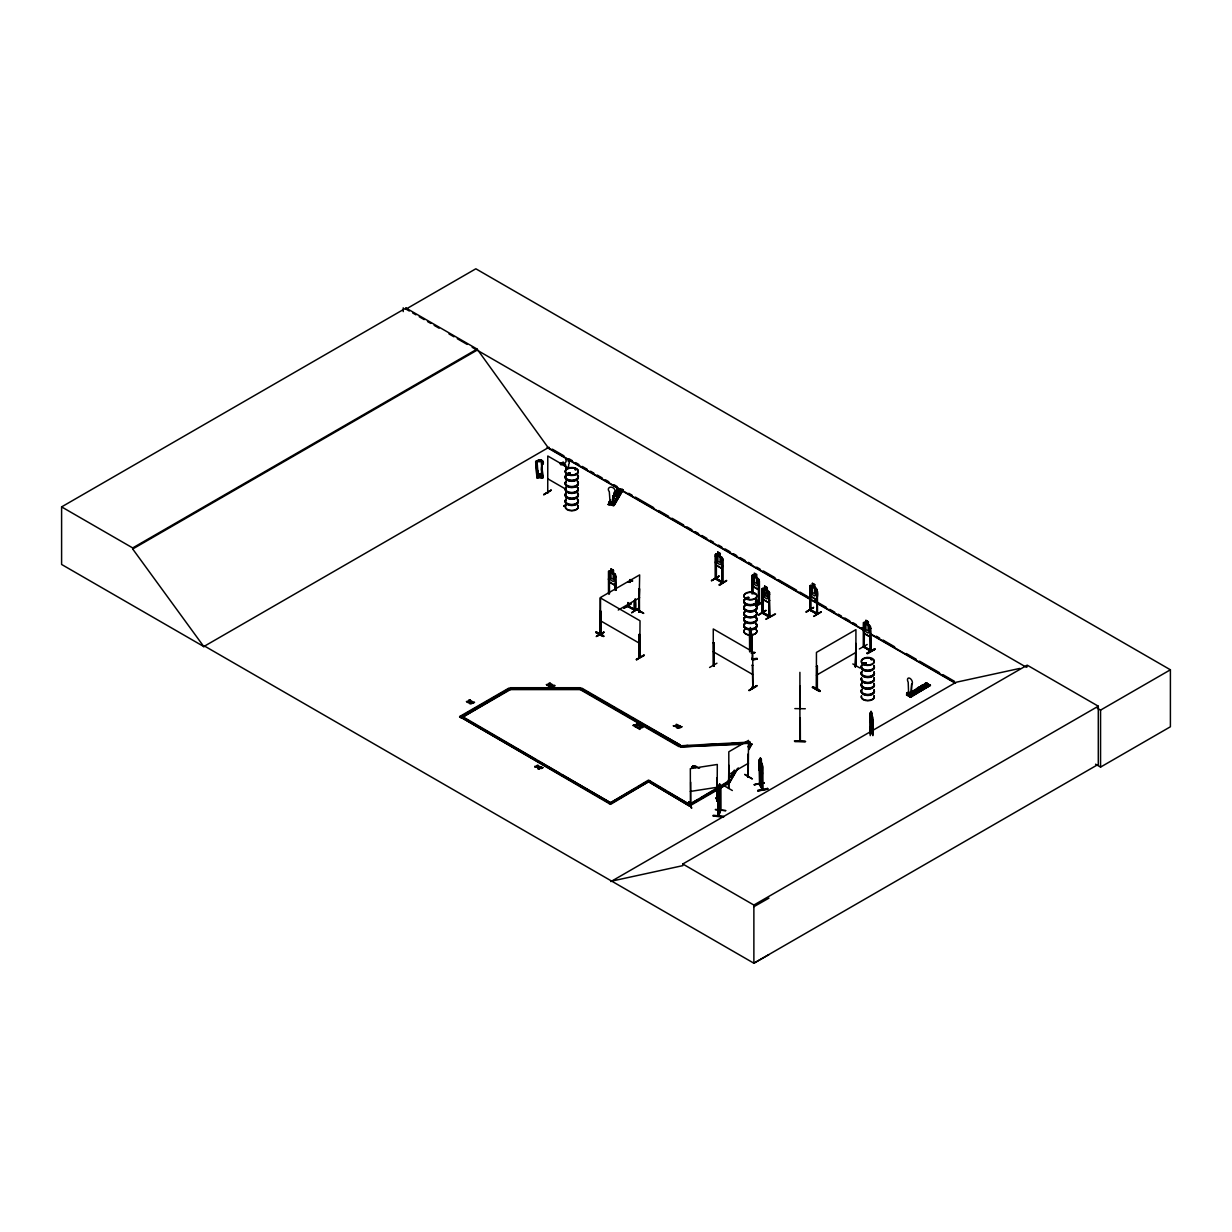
<?xml version="1.0" encoding="UTF-8"?>
<svg xmlns="http://www.w3.org/2000/svg" width="1232" height="1232" viewBox="0 0 1232 1232"><rect width="100%" height="100%" fill="white"/><g stroke="black" fill="none" stroke-linecap="round" stroke-linejoin="round"><path stroke-width="1.5" d="M690.182 805.097L690.844 804.619M911.68 684.222L911.018 695.002L908.615 693.616L908.2 682.205A3.496 2.017 60 0 1 908.2 678.17A3.496 2.017 60 0 1 911.68 680.187A3.496 2.017 60 0 1 911.68 684.222L911.172 694.91L908.107 692.538L907.922 695.125L907.922 692.63L909.878 692.892M720.258 793.377L718.472 801.324L720.027 796.719M568.522 467.975A6.514 3.758 0 0 1 578.301 471.225A6.514 3.758 0 0 1 568.522 474.489A6.514 3.758 0 0 1 568.522 467.975L568.707 464.264A2.325 1.802 -30.2 0 0 568.26 461.369L568.168 458.997M613.32 503.364L613.998 492.523A3.496 2.695 30.1 0 0 613.998 488.488A3.496 2.695 30.1 0 0 609.316 487.579A3.496 2.695 30.1 0 0 609.316 491.614L610.071 502.61M541.556 475.798L542.265 464.664A3.496 2.849 -4.3 0 0 542.28 460.753A3.496 2.849 -4.3 0 0 537.352 460.891A3.496 2.849 -4.3 0 0 537.337 464.787L538.076 475.875M713.189 815.969C731.931 816.955 721.983 817.37 713.189 815.892M713.282 815.261L723.554 816.431M908.923 693.678L908.153 693.2L909 692.892M909.324 693.339L909.894 692.985M720.35 785.97L718.241 791.668L718.256 816.246L720.474 810.425M718.348 791.683L718.472 790.005M872.78 726.279L872.502 728.497L872.918 726.341M611.411 502.733C611.257 501.67 611.365 501.208 611.534 502.533M539.447 474.613L540.232 474.335L539.477 475.429M540.232 474.52C538.938 473.427 540.278 477.292 540.078 474.335M540.186 475.567L539.708 474.197L539.939 475.598M724.893 786.185L732.347 790.513M719.026 788.757L718.61 816.277L720.674 810.425L720.674 787.633M762.469 772.726C762.531 778.84 758.481 769.014 759.081 767.197M543.882 494.725L551.305 490.059L543.897 494.371M799.861 709.016L800.261 686.193M800.369 741.156L800.261 717.886M716.839 778.408L717.347 801.108M764.256 782.643L754.184 784.692L764.102 782.782M567.721 473.689L569.045 473.35M568.922 473.873L567.413 473.812M575.929 469.284L575.067 469.638M753.784 593.963L754.723 593.732M865.28 663.617L863.324 663.709L864.34 663.786M863.894 663.17L864.525 663.032M865.018 663.324L865.003 663.232M872.087 659.551L871.794 659.012M871.963 659.182L871.193 659.551M872.133 659.659L871.147 659.659M921.428 688.411L920.258 689.319L919.134 688.241M688.827 802.217L691.599 808.115L688.857 801.801M759.821 771.324L759.898 784.661L759.143 784.122M762.038 789.296L762.362 765.272M762.608 789.25L759.851 784.091M595.841 632.401C602.802 633.002 609.486 641.225 595.841 632.401L603.634 636.39L596.18 632.155M596.196 631.785L603.649 635.989M812.365 687.287C819.326 687.887 826.025 696.095 812.365 687.287L819.834 691.491M820.158 691.275L812.735 686.624L820.127 691.306M617.525 495.156L615.723 495.68M719.673 786.971L719.58 783.999L718.934 799.984M719.041 786.108L719.688 783.999M719.041 787.048L719.442 785.877M718.934 789.697L719.565 787.895M718.934 794.933L719.565 793.115M725.679 810.795L715.499 809.378M720.227 810.363L720.751 809.547L718.487 814.983M614.876 585.185L615.692 582.952M614.937 585.308L609.286 581.966L608.485 578.794L609.224 582.028L614.937 585.308L615.769 583.013M715.361 561.961L716.115 565.18L721.813 568.476L722.722 566.119M758.25 589.42L759.066 579.687L756.71 577.315L756.787 574.466L754.277 573.111L753.152 581.519L754.369 584.461L756.633 585.77L757.849 584.23L757.849 578.994L756.787 577.269M751.859 583.029L752.598 586.247L758.311 589.543L759.143 587.233M816.262 599.614C819.465 594.363 816.939 584.091 809.871 585.708L809.948 610.194M870.762 634.465L869.838 636.821L864.14 633.541L863.386 630.307M762.161 596.165L762.916 599.383L768.629 602.679L769.492 600.246M611.919 501.855C610.795 501.008 610.98 503.426 611.195 501.747M539.477 475.259L539.724 474.212L539.585 475.567M635.727 727.173L636.343 725.217L638.854 724.893L636.343 725.694C633.494 730.299 637.93 719.935 636.42 725.386L638.854 725.371M639.577 729.39L640.178 727.434L642.704 727.111L640.178 727.912L639.577 729.39L639.593 727.481L637.113 727.496L639.593 727.958L640.27 725.71L640.27 727.604L642.704 727.588M640.27 725.71L639.67 727.65L637.113 727.973M635.25 726.895L635.835 724.955L633.263 725.278L635.743 725.74M636.343 725.694L636.898 723.769M639.1 729.128L639.593 727.958M640.178 727.912L640.748 725.987M566.15 459.151L566.042 461.784A2.325 1.802 -30.2 0 0 565.596 464.864L565.781 468.406M566.089 459.49L566.859 458.658M752.074 658.889L752.074 658.057M711.68 580.765L719.149 576.129L711.742 580.395M806.19 612.027L813.289 607.592M603.942 632.401L596.611 636.343M716.932 663.201L709.586 667.467M758.512 614.984L765.827 610.687M624.023 608.362L631.277 603.68M627.565 605.605L628.69 605.851L627.581 606.406M628.597 606.683L628.597 602.879M600.292 634.049L601.293 635.065L600.538 611.842L600.323 634.85M600.215 634.819L600.169 597.689L639.654 574.897L638.977 611.981L639.146 611.103M639.716 657.58L640.024 634.634L639.1 634.403L638.992 657.18L639.778 657.626L640.024 620.789L600.538 597.997L600.461 634.588M639.131 657.257L640.116 656.61L639.023 656.317L639.839 656.795M713.79 665.141L714.021 666.019L714.206 643.027L713.266 642.796L714.206 643.027M714.283 665.865L713.451 665.388M763.209 612.52L762.377 612.042M762.731 613.459L763.132 590.513L762.208 590.282L763.132 590.513M768.83 616.847L769.076 593.901L769.831 617.124L762.377 612.874M769.846 616.262C752.798 608.531 771.848 615.322 769.476 617.278M715.915 578.409L722.984 582.105L722.152 581.627M717.948 554.924L715.361 554.431L715.299 578.855L722.722 583.09L722.722 558.589L720.212 556.233L720.304 553.384L717.794 552.028L717.871 554.785M715.777 577.9L716.393 579.055M722.229 559.713L721.983 582.751L722.383 581.673M758.512 602.972L759.497 603.141L755.524 601.432M758.373 603.726L758.727 580.796L758.512 603.803M810.656 609.717L809.824 609.255L810.902 609.578M810.163 587.187L810.656 610.548L810.825 593.27M864.171 646.815L863.355 646.338L870.747 651.451L870.67 626.934L868.252 624.593L869.376 626.272L869.376 631.508L868.16 633.048L865.896 631.739L864.679 628.797L865.896 620.343L868.329 621.744L868.252 624.593L868.329 621.744M864.433 646.661L870.562 650.542M869.931 650.373L870.516 650.573M600.092 633.556L600.323 633.51M638.915 611.38L639.393 610.564M817.186 688.642L816.631 688.426M856.255 665.634L855.193 666.712L856.009 666.235M692.938 766.196C687.856 769.738 699.853 764.841 692.892 765.996C688.365 770.801 698.513 764.61 692.938 766.658M762.747 598.706L767.397 590.667M609.948 504.904L608.593 504.304L609.517 501.239L608.978 504.073L613.182 504.874L614.09 502.117L614.09 503.303M608.978 504.073L609.902 501.301M608.962 504.735L608.208 504.566L610.903 499.915M612.72 496.835L617.586 488.488L622.545 489.443L613.29 505.551L612.212 505.32L621.082 491.506M608.208 504.566L610.394 501.193M612.828 496.85L617.586 488.488M612.566 498.513L617.232 489.073L622.945 490.136L613.921 505.674L622.915 490.151M612.797 498.575L618.295 489.273L617.586 488.781M613.105 498.436L618.556 488.965L612.627 500.254L618.88 489.397M610.394 504.196L610.394 501.701M611.919 504.489L611.919 501.994M612.227 505.351L620.297 491.352M612.319 505.366L621.59 489.535L622.607 489.905M622.545 489.443L613.197 505.536L613.567 503.765M688.057 805.22L727.542 781.719L734.349 770.108M747.963 746.869L749.918 743.558L751.843 743.928L748.917 749.626M730.453 777.454L733.379 772.479M716.023 789.081L727.542 782.428L729.467 782.813L737.244 768.814M748.917 748.902L751.843 743.928M729.467 782.813L738.23 767.875M749.811 650.373L749.857 628.782L751.705 634.988L751.551 633.294M552.768 685.777C550.904 679.771 546.007 690.767 552.537 684.915C541.834 687.98 558.481 685.87 554.477 685.469M748.209 776.838L748.532 740.386L728.805 751.782L728.882 788.434M908.4 693.062L909.74 693.2M746.484 597.874L747.747 598.29M747.085 598.182L746.607 597.813M864.032 664.033L863.801 663.247M871.501 659.043L871.147 659.336M921.274 688.996L919.965 688.01M870.177 713.189L871.178 714.144M720.566 810.902L720.489 788.157M617.494 494.987L616.293 495.788M799.891 740.617L799.907 672.349M760.19 760.544L759.559 759.374M565.134 465.65L563.178 462.323L559.682 463.432L562.731 462.832M562.346 462.909L564.718 465.742M563.178 462.323L564.21 465.711M728.497 788.295L728.867 765.288M747.916 777.007L747.947 754.292M547.732 492.615L547.778 455.994L567.521 467.39M759.158 784.245L762.377 789.774M759.821 784.63L759.205 759.651L759.128 767.243M599.953 634.126L600.585 611.01M540.863 461.538L536.043 461.045L536.952 478.078L535.643 461.692L541.68 461.507M535.658 461.707L536.459 461.661L536.844 467.128M537.152 470.747L537.614 478.047L537.06 461.307M541.202 477.939L542.219 477.908M542.095 477.893L542.511 476.06L542.095 477.261L537.676 477.369L537.275 476.199M541.818 463.324L542.835 477.908L541.695 463.355M817.37 688.919L817.37 666.035L816.446 666.281L817.37 666.035M567.783 473.596L568.645 473.473M864.494 664.063L864.494 663.078M611.072 568.968L611.072 571.771L608.485 571.278L608.516 593.809M715.438 554.523L716.254 553.953M758.712 602.694L759.22 604.157L759.143 579.641L752.66 575.067L751.859 575.513L751.89 592.33M809.948 585.785L810.764 585.215M865.896 623.146L863.386 622.791L863.432 647.308M863.478 622.868L864.279 622.299M630.183 582.351L627.704 581.981M769.492 592.761L769.584 617.278L762.208 613.074L762.161 588.65L763.024 588.049L769.584 592.777L767.382 590.682M472.98 702.887L474.566 702.409M472.98 703.364L474.104 702.132M552.891 686.44L554.015 685.208M541.495 768.106L543.096 767.628M541.495 768.583L542.634 767.351M680.495 727.28L682.081 726.788M680.495 727.758L681.619 726.526M695.295 767.12L696.881 766.627M695.295 767.582L696.419 766.366M540.078 475.475L540.124 474.643M759.143 783.29L762.839 789.758L762.469 766.412L762.054 789.358M909.231 695.68L909.231 693.185L906.429 694.94M911.449 692.492L927.681 684.037L907.614 695.618L906.66 694.879M924.631 683.991C935.565 688.919 919.288 684.53 926.664 682.821L929.944 685.346M930.376 684.961L909.817 696.881L912.373 694.17L912.373 695.649M630.106 582.397L630.183 579.548M628.412 606.283L635.389 609.609L634.542 609.147M634.773 610.009L634.619 600.523M631.739 612.689L638.931 607.93M631.631 612.689L638.946 608.3M744.913 774.635L752.367 778.947L744.759 774.358M600.831 611.149L599.922 611.395M638.992 611.934L639.393 588.603L639.1 611.904M636.282 609.07L643.735 613.29L635.974 609.178M596.658 636.343L603.603 632.278M596.242 636.574L604.019 632.047M639.393 611.395L638.653 611.827L639.47 611.349L639.393 588.603M643.427 613.428L635.881 608.824M636.328 659.259C649.726 652.698 643.735 654.177 636.713 659.905M636.297 659.69L644.059 655.609M767.136 587.587L768.198 597.351L766.982 598.891L764.687 597.597L763.47 594.656L764.687 586.186L767.136 587.587L767.136 590.39M762.161 588.65L762.238 613.136M768.645 591.329L769.507 592.823M769.754 594.286L768.83 594.055M758.573 615.107L765.934 610.333L758.573 614.629M766.027 618.88C779.379 612.997 777.885 611.349 766.027 619.357M713.266 665.68L713.266 628.951L752.752 651.743L752.829 688.426L752.336 665.049M752.998 665.434L752.074 665.203M752.721 687.595L751.997 687.117L752.829 687.595M749.272 690.028C772.587 676.229 733.363 700.146 756.633 685.731M749.272 690.505L756.741 686.193M855.193 666.712L855.932 643.489L855.639 666.789M855.439 666.851L856.178 643.628M859.859 667.96L852.821 663.94M817.37 688.827L816.631 689.258L816.708 666.42M543.712 494.71L551.104 490.367M563.763 505.844L566.705 504.088M566.72 504.442L563.948 506.383M204.697 646.138L203.896 646.615L61.6 564.456L61.6 506.891L406.006 308.046L477.107 349.087L548.209 447.709L863.909 629.983M406.006 308.046L406.006 309.109L475.845 268.792L1170.4 669.792L1170.4 726.772L1100.561 767.089L1095.571 764.194M61.6 506.891L132.702 547.932L477.107 349.087M768.953 954.615L753.876 963.208L204.604 646.092L203.788 646.554L132.702 548.995L477.107 350.15M203.788 646.554L549.01 447.247M609.255 570.724L614.953 574.02L613.336 573.08L614.475 574.759L614.475 579.995L613.259 581.55L610.995 580.241L609.778 577.284L610.995 568.83L613.413 570.231L613.413 573.034M608.777 572.757L608.777 593.655M613.413 570.231L613.259 573.126M614.984 573.943L615.846 575.421L615.769 590.39M615.091 590.005L615.353 576.561L616.031 590.236M616.031 576.946L615.091 576.715M717.794 552.028L716.654 560.452L717.871 563.394L720.135 564.703L721.351 563.163L721.351 557.927L720.304 556.186M618.264 610.04L639.654 597.689M716.316 556.31L715.392 556.063L716.316 556.31L716.393 579.148M466.389 701.455L467.282 701.609C470.901 700.916 467.498 700.084 470.177 700.022C470.408 703.934 464.218 701.085 468.237 702.625M470.501 700.207L467.282 701.609M721.783 557.141L722.645 558.635L722.645 583.044M722.907 560.098L721.983 559.867M716.115 565.18L721.89 568.429M459.628 716.547L610.548 803.68L650.019 780.888L610.548 804.388L459.628 716.547L508.97 688.057L510.418 688.888L580.195 688.888L678.894 745.868L749.934 742.08L749.918 744.267L751.843 744.636M459.628 717.255L508.97 688.765L510.418 689.597L580.195 689.597L678.894 746.577L687.856 745.437M510.418 688.888L461.061 718.087L462.508 716.547L610.548 802.725L562.316 774.882M462.708 717.132L510.418 689.597L510.418 687.718L580.195 687.718L580.195 689.597L581.643 688.765L614.537 707.769M711.341 580.642L719.149 576.129M721.875 581.812L716.393 578.547M719.149 584.676L726.587 580.441L719.55 585.339M546.3 684.53L547.193 684.669C550.812 683.976 547.408 683.159 550.088 683.082C550.319 687.009 544.128 684.145 548.148 685.7M548.717 683.606L550.411 683.745M550.411 683.283L547.193 684.669M752.629 574.959L754.446 576.006M752.151 576.992L752.814 577.377M755.77 601.878L759.482 604.019L759.405 581.181L758.465 580.934M752.598 586.247L758.311 589.543M580.195 688.888L581.643 688.057L680.341 745.037L680.48 746.915L740.678 744.374M758.388 603.095L755.77 601.278M755.647 605.744L763.101 601.539M744.729 606.313A6.53 3.773 0 0 0 750.38 611.965A6.53 3.773 0 0 0 756.032 606.313L763.455 602.186M809.871 585.708L810.163 609.979L817.494 614.198L817.417 591.36L816.493 591.129L816.893 613.767M812.381 586.247L812.381 583.244L814.814 584.646L814.645 587.556L815.861 589.189L815.861 594.425L814.645 595.965L812.381 594.656L811.164 591.714L811.164 586.478L812.381 586.047M809.871 593.223L810.625 596.442L816.323 599.738L817.155 597.428M817.417 591.36L816.493 591.129M537.152 766.289C540.247 763.024 536.413 771.247 540.632 767.197C536.413 767.628 539.015 770.339 541.387 767.459C540.725 765.349 535.119 769.045 539.046 769.168C545.406 764.086 534.611 769.43 535.242 766.212C537.352 768.891 540.432 763.594 536.798 766.489M534.78 766.92L537.26 767.197L534.78 766.458M536.798 766.011L538.615 765.811L537.306 765.118M806.252 612.135L813.659 607.391L806.252 611.673M810.656 609.963L817.494 613.367L816.662 612.905M817.155 613.474L810.086 609.932M821.159 612.135L813.659 616.416L821.097 611.703M673.658 725.694C676.938 726.356 677.585 723.723 676.784 724.832C677.662 728.897 671.625 724.37 673.658 726.172M676.291 724.262L678.093 725.155L674.412 726.202L678.154 725.494L676.291 724.739M864.248 622.191L869.869 625.533M863.678 624.27L863.601 647.016M870.654 651.451L870.269 628.074L871.009 651.297L863.74 647.062M870.932 628.459L870.008 628.228M859.366 648.971L867.174 644.49M816.446 675.213L855.932 652.421M867.174 653.037C890.921 640.409 851.158 662.246 874.689 649.233M867.236 653.099L874.628 648.833M689.504 804.388L648.586 780.056L609.101 803.557L635.419 788.372M867.574 653.684L874.951 649.387M638.715 786.463L648.586 780.765L650.019 781.596M728.805 774.574L748.532 763.178M689.704 804.265L697.928 799.522M701.224 797.628L712.743 790.975M689.504 805.343L728.974 782.551L727.542 781.719L728.974 783.259L689.504 806.051L648.586 781.719L689.504 806.051M927.388 683.529L907.106 695.356L906.644 693.2L908.677 692.03M906.644 693.2L908.954 692.199M917.393 688.18C928.327 693.092 912.05 688.703 919.426 686.994L923.138 689.427L919.426 686.994M921.243 685.962C932.177 690.875 915.9 686.501 923.276 684.776L926.972 687.21L923.276 684.776M910.956 692.199L926.664 682.821M911.28 692.215L926.479 683.36M906.921 693.37L906.921 694.555L910.048 696.357L910.048 695.171L912.373 694.17M929.698 685.023L909.647 696.588M910.617 697.327L930.376 685.238L909.324 696.573L929.39 685.038M910.14 697.066L930.422 685.439M610.887 881.588L956.109 682.266L1019.711 668.437M611.688 881.111L682.79 865.649L682.79 864.002L1027.195 665.157L1098.297 706.198L1098.297 764.364L753.876 963.208L753.876 905.043L1098.297 706.198M1027.195 666.805L1026.395 667.282L472.149 347.285M1097.265 708.2L1100.561 710.109L1170.4 669.792M753.876 906.706L768.953 898.113M752.244 659.351L752.151 636.574M690.829 805.251L690.69 782.228M716.793 800.954L716.747 778.193M717.116 800.862L717.301 764.471L690.336 768.645L690.397 805.312M855.87 666.266L855.932 629.629L816.446 652.421L816.369 689.119M575.76 469.407L575.852 469.099M568.984 474.058L567.505 473.95M746.207 597.705L747.424 597.612M747.901 597.967L747.116 598.413M864.648 664.033L864.602 664.279A6.514 3.758 0 0 0 863.185 664.849M921.089 688.888L919.965 689.058M817.001 688.703L817.109 665.881M542.45 477.708L541.402 463.016M698.144 768.106L699.591 768.167M470.501 700.685L469.099 699.899M748.24 777.238L748.286 754.092M908.508 693.015L908.877 693.277M568.137 473.273L567.351 473.92M759.543 759.251L762.5 765.272L762.5 789.158M759.436 770.554L762.1 774.82M560.883 464.911L564.194 464.264M754.169 784.722L764.256 782.967M757.695 790.744L767.767 789.127L757.849 791.036M757.68 790.343L767.613 788.465M635.312 598.998C637.421 610.98 633.048 616.462 634.372 600.677M752.382 687.009L752.444 687.872M608.593 504.288L613.613 505.428M715.576 578.67L722.999 582.905L722.999 582.074M722.152 582.459L722.229 565.411M610.98 501.948L611.965 501.717M716.208 798.043L718.718 803.849M871.147 713.99C871.455 706.952 869.268 722.014 871.886 724.37L872.333 717.84L871.209 712.158M870.146 713.097L870.239 735.643M871.917 715.931L872.595 717.209M870.423 712.712L872.61 717.147M872.641 735.134L872.502 717.163M870.146 720.612L872.61 728.482M873.242 733.702L872.641 719.935M690.336 791.437L717.301 787.263M636.42 724.909L638.854 724.893M633.263 725.278L635.743 725.263L633.263 725.756M640.27 727.126L642.704 727.111M637.113 727.496L639.67 727.173M749.503 629.182L749.61 651.728M750.966 629.259L750.95 640.501C749.333 638.037 749.503 624.639 751.058 629.275M749.503 636.698L751.566 644.629L751.797 642.426L751.458 644.644L749.841 640.086M751.458 652.852L754.769 652.544M751.351 653.006L754.877 652.436M751.443 653.191L754.862 652.744M757.11 658.335L751.997 658.981L757.233 659.135L752.121 659.782L757.233 659.12M751.997 659.459L757.126 658.781M719.565 786.955L718.934 797.181L718.595 795.903M747.193 598.675L746.253 598.413M864.602 664.279L863.401 663.617M634.619 610.009L634.773 609.178M635.312 609.532L627.658 606.452L635.142 610.595L635.05 599.152M762.824 612.627L762.131 612.196L762.608 612.92M769.076 616.693L769.076 601.509M639.393 657.041L639.346 634.249M713.636 665.465L713.528 642.642M715.653 578.717L715.515 554.477M810.163 609.147L810.548 610.564M809.84 610.163L817.232 614.352L817.155 589.835L816.292 588.403M701.023 744.867L716.069 744.236M731.13 743.589L746.176 742.958M750.088 743.25L680.48 746.915M539.077 474.69C544.606 477.508 535.058 477.184 540.694 474.797M537.152 476.014C540.833 479.171 543.805 473.365 541.972 475.598L537.552 475.706L537.152 474.536L537.275 477.677L542.912 477.862M794.84 708.6L805.312 708.754M794.856 741.633C827.442 741.787 772.479 740.062 805.328 741.602M760.221 760.698L759.682 765.934L761.253 770.878L761.253 762.454L762.115 763.624M693.878 767.228C697.82 766.458 691.814 765.457 693.862 766.751M720.258 785.847L720.042 810.933M727.542 781.719L729.467 782.089M615.985 495.988L615.199 495.079L617.401 495.048M628.32 606.883L628.058 605.466M600.846 635.142L601.216 612.227M817.417 614.137L816.523 613.983M817.139 614.352L816.893 612.951M715.946 579.225L716.069 556.448M909.185 693.385L908.277 693.37M575.344 469.839L575.898 469.546M919.688 689.242L919.965 687.764L921.428 688.657M718.857 814.876L718.903 815.753M630.106 579.594L632.663 580.919M630.183 579.733L632.493 581.011M630.599 580.426L632.078 581.258M630.907 603.911L624.085 608.038M635.312 610.364L627.904 606.298L627.904 602.494M764.61 586.232L767.059 587.633M768.737 602.617L762.916 599.383L762.331 596.149M406.006 309.109L409.317 311.018M412.628 312.928L415.939 314.838M419.234 316.747L424.193 319.612M427.504 321.521L430.815 323.431M434.126 325.34L439.085 328.205M449.002 333.934L453.961 336.798M457.272 338.708L467.19 344.421M812.381 583.444L814.645 584.753M865.896 620.528L868.16 621.837M810.764 596.334L816.339 599.568M552.336 449.156L563.963 455.871M568.953 458.751L572.279 460.676M575.59 462.585L578.917 464.51M582.243 466.42L587.233 469.3M590.559 471.225L593.87 473.15M597.197 475.059L602.186 477.939M605.513 479.864L608.824 481.774M613.813 484.653L617.14 486.578M628.767 493.293L632.093 495.202M635.419 497.127L653.699 507.676M658.673 510.556L668.653 516.316M671.964 518.225L683.606 524.94M686.917 526.865L691.907 529.745M695.233 531.654L698.559 533.579M701.886 535.504L706.86 538.369M710.186 540.294L713.513 542.219M718.487 545.083L721.813 547.008M725.14 548.933L730.129 551.813M733.456 553.722L736.767 555.647M740.093 557.557L745.083 560.437M748.409 562.362L751.72 564.271M756.71 567.151L760.036 569.076M763.363 570.986L774.99 577.7M778.316 579.625L796.596 590.174M799.907 592.099L808.223 596.889M814.86 600.723L826.503 607.453M829.814 609.363L834.803 612.242M838.13 614.167L841.456 616.077M844.782 618.002L849.757 620.882M853.083 622.791L856.409 624.716M861.384 627.596L864.71 629.506M876.352 636.22L879.663 638.145M882.99 640.055L894.617 646.785M906.259 653.499L916.223 659.243M919.549 661.168L939.492 672.672M942.803 674.597L954.446 681.311M870.547 633.818L955.293 682.744M547.116 447.555L863.848 630.414M870.516 634.264L955.539 683.36M869.869 636.651L864.279 633.433L863.555 630.291M716.162 554L721.752 557.218M864.433 646.908L870.932 650.388M930.376 685.254L927.126 683.745M547.778 478.786L565.873 489.227M755.524 602.017L759.143 604.111M906.644 694.679L910.633 697.327M713.266 651.743L752.752 674.535M600.538 620.789L640.024 643.581M674.412 725.725L675.952 726.603M617.833 709.663L629.336 716.316M632.632 718.21L680.341 745.037M651.666 782.551L664.833 790.143M668.114 792.053L687.856 803.449M464.171 718.225L535.689 759.513M539.015 761.438L558.989 772.957M682.79 864.002L753.876 905.043M718.241 816.154L718.256 791.652M763.224 613.32L762.885 590.667M537.691 478.016L535.997 461.507M615.492 495.803L615.846 494.509L617.494 495.218M726.618 580.842L719.195 585.061M760.221 761.638L761.253 763.393M760.221 766.874L761.253 768.629M563.163 462.508L565.781 467.051M562.516 462.631L564.487 465.773M559.867 462.955L560.483 464.202L563.779 463.571M759.482 761.9L759.513 784.753M767.782 789.173L767.598 788.388M716.192 797.997L718.949 803.88L715.961 797.966M688.857 801.816L691.599 808.115M871.024 711.203L871.994 713.128M871.209 713.082L871.748 714.237L871.748 713.297M750.273 627.473L750.827 630.368L750.38 629.198A6.622 3.819 0 0 1 744.652 623.515M750.088 743.974L749.934 742.08M718.256 799.121L718.579 801.339M759.205 767.166L759.543 770.539M542.265 464.664L542.28 464.787A3.496 2.849 -4.3 0 0 542.265 460.629A3.496 2.849 -4.3 0 0 537.337 460.753A3.496 2.849 -4.3 0 0 537.352 464.911M541.402 467.005L542.095 477.261M541.402 468.807L541.988 476.091M541.464 472.457L541.741 476.091M537.691 470.562L538.107 476.014M537.337 470.747L537.876 476.214M1100.561 710.109L1100.561 767.089M912.08 694.001L912.08 695.187M872.887 718.795L872.887 735.658M870.839 726.618L870.839 734.21M870.593 726.095L870.593 733.687M870.269 635.666L870.008 651.097L869.931 650.142M870.285 713.174L870.485 734.272M865.973 620.481L865.973 623.284M864.356 632.262L864.171 647.647L864.094 624.809M816.739 590.975L816.862 613.798M764.779 586.324L764.779 589.142M761.253 773.681L761.407 759.605L760.298 757.726L760.221 771.925M759.112 783.429L759.112 784.26M752.814 583.075L752.814 592.577M752.567 577.531L752.567 592.715M752.013 575.544L752.151 594.086M751.797 651.82L751.797 634.942L751.597 651.281M750.165 642.719L750.165 650.327M749.965 642.195L749.965 651.682M725.663 810.471L715.392 809.732M719.58 783.999L719.565 798.167M717.209 778.131L717.27 801.185M713.944 643.181L713.79 665.973M628.335 603.033L628.412 606.868M615.353 584.153L615.353 589.851M614.475 502.194L614.475 503.672L609.517 502.718L609.517 501.239M609.44 580.749L609.44 594.04M609.193 573.296L609.193 592.284M548.148 491.922L548.148 492.846M403.218 307.831L403.218 311.604M132.702 547.932L132.702 548.995M756.125 605.928A6.622 3.819 0 0 1 750.38 611.657A6.622 3.819 0 0 1 744.652 605.928M756.048 611.365A6.545 3.773 0 0 1 750.38 617.016A6.545 3.773 0 0 1 744.713 611.365M756.032 611.611A6.53 3.773 0 0 1 750.38 617.263A6.53 3.773 0 0 1 744.729 611.611M756.125 599.63A6.622 3.819 0 0 1 750.38 605.359A6.622 3.819 0 0 1 744.652 599.63M745.699 598.844A6.622 3.819 0 0 1 748.671 597.859M756.032 605.251A6.53 3.773 0 0 1 750.38 610.918A6.53 3.773 0 0 1 744.729 605.251M756.032 600.03A6.514 3.758 0 0 1 750.38 605.667A6.514 3.758 0 0 1 744.744 600.03M745.776 599.245A6.514 3.758 0 0 1 748.702 598.275M756.125 605.59A6.622 3.819 0 0 1 750.38 611.334A6.622 3.819 0 0 1 744.652 605.59M756.125 599.306A6.622 3.819 0 0 1 750.38 605.035A6.622 3.819 0 0 1 744.652 599.306M745.699 598.521A6.622 3.819 0 0 1 748.671 597.52M756.032 598.968A6.53 3.773 0 0 1 750.38 604.619A6.53 3.773 0 0 1 744.729 598.968M745.76 598.182A6.53 3.773 0 0 1 748.686 597.212M756.125 623.854A6.622 3.819 0 0 1 750.38 629.583A6.622 3.819 0 0 1 744.652 623.854M756.032 624.239A6.53 3.773 0 0 1 750.38 629.891A6.53 3.773 0 0 1 744.729 624.239M756.048 629.29A6.545 3.773 0 0 1 750.38 634.942A6.545 3.773 0 0 1 744.713 629.29M756.017 612.181A6.499 3.758 0 0 1 750.38 617.802A6.499 3.758 0 0 1 744.759 612.181M756.048 629.506A6.545 3.773 0 0 1 750.38 635.173A6.545 3.773 0 0 1 744.713 629.506M756.048 611.827A6.545 3.773 0 0 1 750.38 617.478A6.545 3.773 0 0 1 744.713 611.827M756.125 617.555A6.622 3.819 0 0 1 750.38 623.284A6.622 3.819 0 0 1 744.652 617.555M756.032 623.176A6.53 3.773 0 0 1 750.38 628.844A6.53 3.773 0 0 1 744.729 623.176M756.032 617.956A6.514 3.758 0 0 1 750.38 623.592A6.514 3.758 0 0 1 744.744 617.956M756.125 623.515A6.622 3.819 0 0 1 750.38 629.259M756.125 617.232A6.622 3.819 0 0 1 750.38 622.961A6.622 3.819 0 0 1 744.652 617.232M756.032 616.893A6.53 3.773 0 0 1 750.38 622.545A6.53 3.773 0 0 1 744.729 616.893M577.515 481.573A6.622 3.819 0 0 1 571.787 487.302A6.622 3.819 0 0 1 566.058 481.573M577.423 481.974A6.514 3.758 0 0 1 571.787 487.61A6.514 3.758 0 0 1 566.135 481.974M577.408 486.886A6.483 3.742 0 0 1 571.787 492.507A6.483 3.742 0 0 1 566.166 486.886M577.438 487.241A6.53 3.773 0 0 1 571.787 492.892A6.53 3.773 0 0 1 566.135 487.241M567.167 474.104A6.545 3.773 0 0 0 578.101 472.41A6.545 3.773 0 0 0 570.093 467.79A6.545 3.773 0 0 0 567.167 474.104A6.622 3.819 0 0 1 570.077 473.18M577.515 475.29A6.622 3.819 0 0 1 571.787 481.019A6.622 3.819 0 0 1 566.058 475.29M567.105 474.489A6.622 3.819 0 0 1 570.077 473.504M577.423 480.911A6.514 3.758 0 0 1 571.787 486.563A6.514 3.758 0 0 1 566.135 480.911M577.423 475.675A6.514 3.758 0 0 1 571.787 481.327A6.514 3.758 0 0 1 566.135 475.675M567.182 474.905A6.514 3.758 0 0 1 570.093 473.935M577.515 481.25A6.622 3.819 0 0 1 571.787 486.979A6.622 3.819 0 0 1 566.058 481.25M577.515 474.967A6.622 3.819 0 0 1 571.787 480.696A6.622 3.819 0 0 1 566.058 474.967M577.423 474.628A6.514 3.758 0 0 1 571.787 480.264A6.514 3.758 0 0 1 566.135 474.628M567.182 473.843A6.514 3.758 0 0 1 570.093 472.872M577.515 499.499A6.622 3.819 0 0 1 571.787 505.228A6.622 3.819 0 0 1 566.058 499.499M577.423 499.899A6.514 3.758 0 0 1 571.787 505.536A6.514 3.758 0 0 1 566.135 499.899M577.423 504.812A6.514 3.758 0 0 1 571.787 510.448A6.514 3.758 0 0 1 566.135 504.812M577.423 487.81A6.499 3.758 0 0 1 571.787 493.447A6.499 3.758 0 0 1 566.15 487.81M577.438 505.166A6.53 3.773 0 0 1 571.787 510.818A6.53 3.773 0 0 1 566.135 505.166M577.454 487.472A6.545 3.773 0 0 1 571.787 493.139A6.545 3.773 0 0 1 566.119 487.472M577.515 493.216A6.622 3.819 0 0 1 571.787 498.945A6.622 3.819 0 0 1 566.058 493.216M577.423 498.837A6.514 3.758 0 0 1 571.787 504.489A6.514 3.758 0 0 1 566.135 498.837M577.438 493.601A6.53 3.773 0 0 1 571.787 499.253A6.53 3.773 0 0 1 566.135 493.601M577.515 499.176A6.622 3.819 0 0 1 571.787 504.904A6.622 3.819 0 0 1 566.058 499.176M577.515 492.892A6.622 3.819 0 0 1 571.787 498.621A6.622 3.819 0 0 1 566.058 492.892M577.423 492.554A6.514 3.758 0 0 1 571.787 498.19A6.514 3.758 0 0 1 566.135 492.554M874.196 672.441A6.622 3.819 0 0 1 866.928 677.215A6.622 3.819 0 0 1 862.061 671.517M874.073 677.739A6.483 3.742 0 0 1 867.79 682.451A6.483 3.742 0 0 1 861.522 677.739M874.196 666.142A6.622 3.819 0 0 1 866.928 670.932A6.622 3.819 0 0 1 862.061 665.234M863.124 664.433A6.622 3.819 0 0 1 866.081 663.447M874.089 666.527A6.514 3.758 0 0 1 867.79 671.271A6.514 3.758 0 0 1 861.507 666.527M874.196 672.118A6.622 3.819 0 0 1 866.928 676.892A6.622 3.819 0 0 1 862.061 671.194M874.196 665.819A6.622 3.819 0 0 1 866.928 670.608A6.622 3.819 0 0 1 862.061 664.91M863.124 664.11A6.622 3.819 0 0 1 866.081 663.124M874.104 665.48A6.53 3.773 0 0 1 867.79 670.223A6.53 3.773 0 0 1 861.491 665.48M863.185 663.786A6.53 3.773 0 0 1 866.111 662.801M874.089 672.826A6.514 3.758 0 0 1 867.79 677.554A6.514 3.758 0 0 1 861.507 672.826M874.089 671.763A6.514 3.758 0 0 1 867.79 676.507A6.514 3.758 0 0 1 861.507 671.763M874.119 678.077A6.545 3.773 0 0 1 867.79 682.836A6.545 3.773 0 0 1 861.476 678.077M874.196 690.367A6.622 3.819 0 0 1 866.928 695.141A6.622 3.819 0 0 1 862.061 689.443M874.089 678.663A6.514 3.758 0 0 1 867.79 683.406A6.514 3.758 0 0 1 861.507 678.663M874.073 695.664A6.483 3.742 0 0 1 867.79 700.377A6.483 3.742 0 0 1 861.522 695.664M874.119 678.324A6.545 3.773 0 0 1 867.79 683.082A6.545 3.773 0 0 1 861.476 678.324M874.196 684.068A6.622 3.819 0 0 1 866.928 688.857A6.622 3.819 0 0 1 862.061 683.159M874.196 690.043A6.622 3.819 0 0 1 866.928 694.817A6.622 3.819 0 0 1 862.061 689.119M874.196 683.745A6.622 3.819 0 0 1 866.928 688.534A6.622 3.819 0 0 1 862.061 682.836M874.089 684.453A6.514 3.758 0 0 1 867.79 689.196A6.514 3.758 0 0 1 861.507 684.453M874.104 683.406A6.53 3.773 0 0 1 867.79 688.149A6.53 3.773 0 0 1 861.491 683.406M874.089 690.752A6.514 3.758 0 0 1 867.79 695.479A6.514 3.758 0 0 1 861.507 690.752M874.089 689.689A6.514 3.758 0 0 1 867.79 694.432A6.514 3.758 0 0 1 861.507 689.689M874.119 696.003A6.545 3.773 0 0 1 867.79 700.762A6.545 3.773 0 0 1 861.476 696.003M693.4 767.428C691.167 766.966 692.615 766.566 693.4 767.428M472.487 702.271L469.577 703.426L472.487 702.271M472.487 701.793C468.437 705.782 469.977 699.714 472.98 702.163C470.547 706.537 466.805 701.193 472.487 701.793M541.017 767.012L538.107 768.167L541.017 767.012M552.398 685.331L549.487 686.486L552.398 685.331M552.398 684.853L549.426 685.901L552.537 684.915M680.002 726.649L677.03 727.696L680.002 726.649M680.002 726.172C675.844 730.176 677.831 723.846 680.541 726.726C677.615 730.838 674.612 725.509 680.002 726.172M469.022 702.594C472.78 705.767 473.966 698.082 469.022 702.594M676.537 726.972C680.295 730.145 681.481 722.46 676.537 726.972M769.461 600.384L768.614 602.694L769.507 600.354M694.679 766.366L693.493 766.181L694.833 766.396M621.636 491.014L616.678 490.059L621.636 491.014M621.02 492.076L616.062 491.106L621.02 492.076M620.112 493.647L615.153 492.692L620.112 493.647M619.296 495.048L614.337 494.078L619.296 495.048M618.387 496.619L613.428 495.664L618.387 496.619M766.566 587.91L765.103 587.079L766.566 588.85L766.566 587.91M766.982 591.422L764.687 590.113L764.687 595.349L766.982 596.658L766.982 591.422M814.244 584.984L812.781 584.137L814.244 585.908L814.244 584.984M814.645 588.48L812.381 587.171L812.381 592.407L814.645 593.716L814.645 588.48M867.759 622.068L866.312 621.236L867.759 623.007L867.759 622.068M868.16 625.579L865.896 624.27L865.896 629.506L868.16 630.815L868.16 625.579M719.734 553.722L718.271 552.875L719.734 554.646L719.734 553.722M756.232 574.79L754.769 573.943L756.232 575.714L756.232 574.79M720.135 557.218L717.871 555.909L717.871 561.145L720.135 562.454L720.135 557.218M756.633 578.285L754.369 576.976L754.369 582.212L756.633 583.521L756.633 578.285M612.858 570.555L611.395 569.723L612.858 571.494L612.858 570.555M613.259 574.066L610.995 572.757L610.995 577.993L613.259 579.302L613.259 574.066M761.068 759.805L760.406 758.681L761.068 760.745L761.068 759.805M871.886 716.885L871.055 715.099L871.886 722.121L871.886 716.885M750.95 633.017L750.273 631.215L750.95 638.253L750.95 633.017M747.116 599.06A6.545 3.773 0 0 0 756.925 595.795A6.545 3.773 0 0 0 747.116 592.53A6.545 3.773 0 0 0 747.116 599.06M747.131 599.383A6.499 3.758 0 0 0 756.879 596.134A6.499 3.758 0 0 0 747.131 592.869A6.499 3.758 0 0 0 747.131 599.383M568.537 475.013A6.499 3.758 0 0 0 578.285 471.764A6.499 3.758 0 0 0 568.537 468.514A6.499 3.758 0 0 0 568.537 475.013M864.525 664.433A6.53 3.773 0 0 0 874.335 661.168A6.53 3.773 0 0 0 864.525 657.903A6.53 3.773 0 0 0 864.525 664.433M864.556 664.957A6.483 3.742 0 0 0 874.289 661.707A6.483 3.742 0 0 0 864.556 658.473A6.483 3.742 0 0 0 864.556 664.957"/></g></svg>
